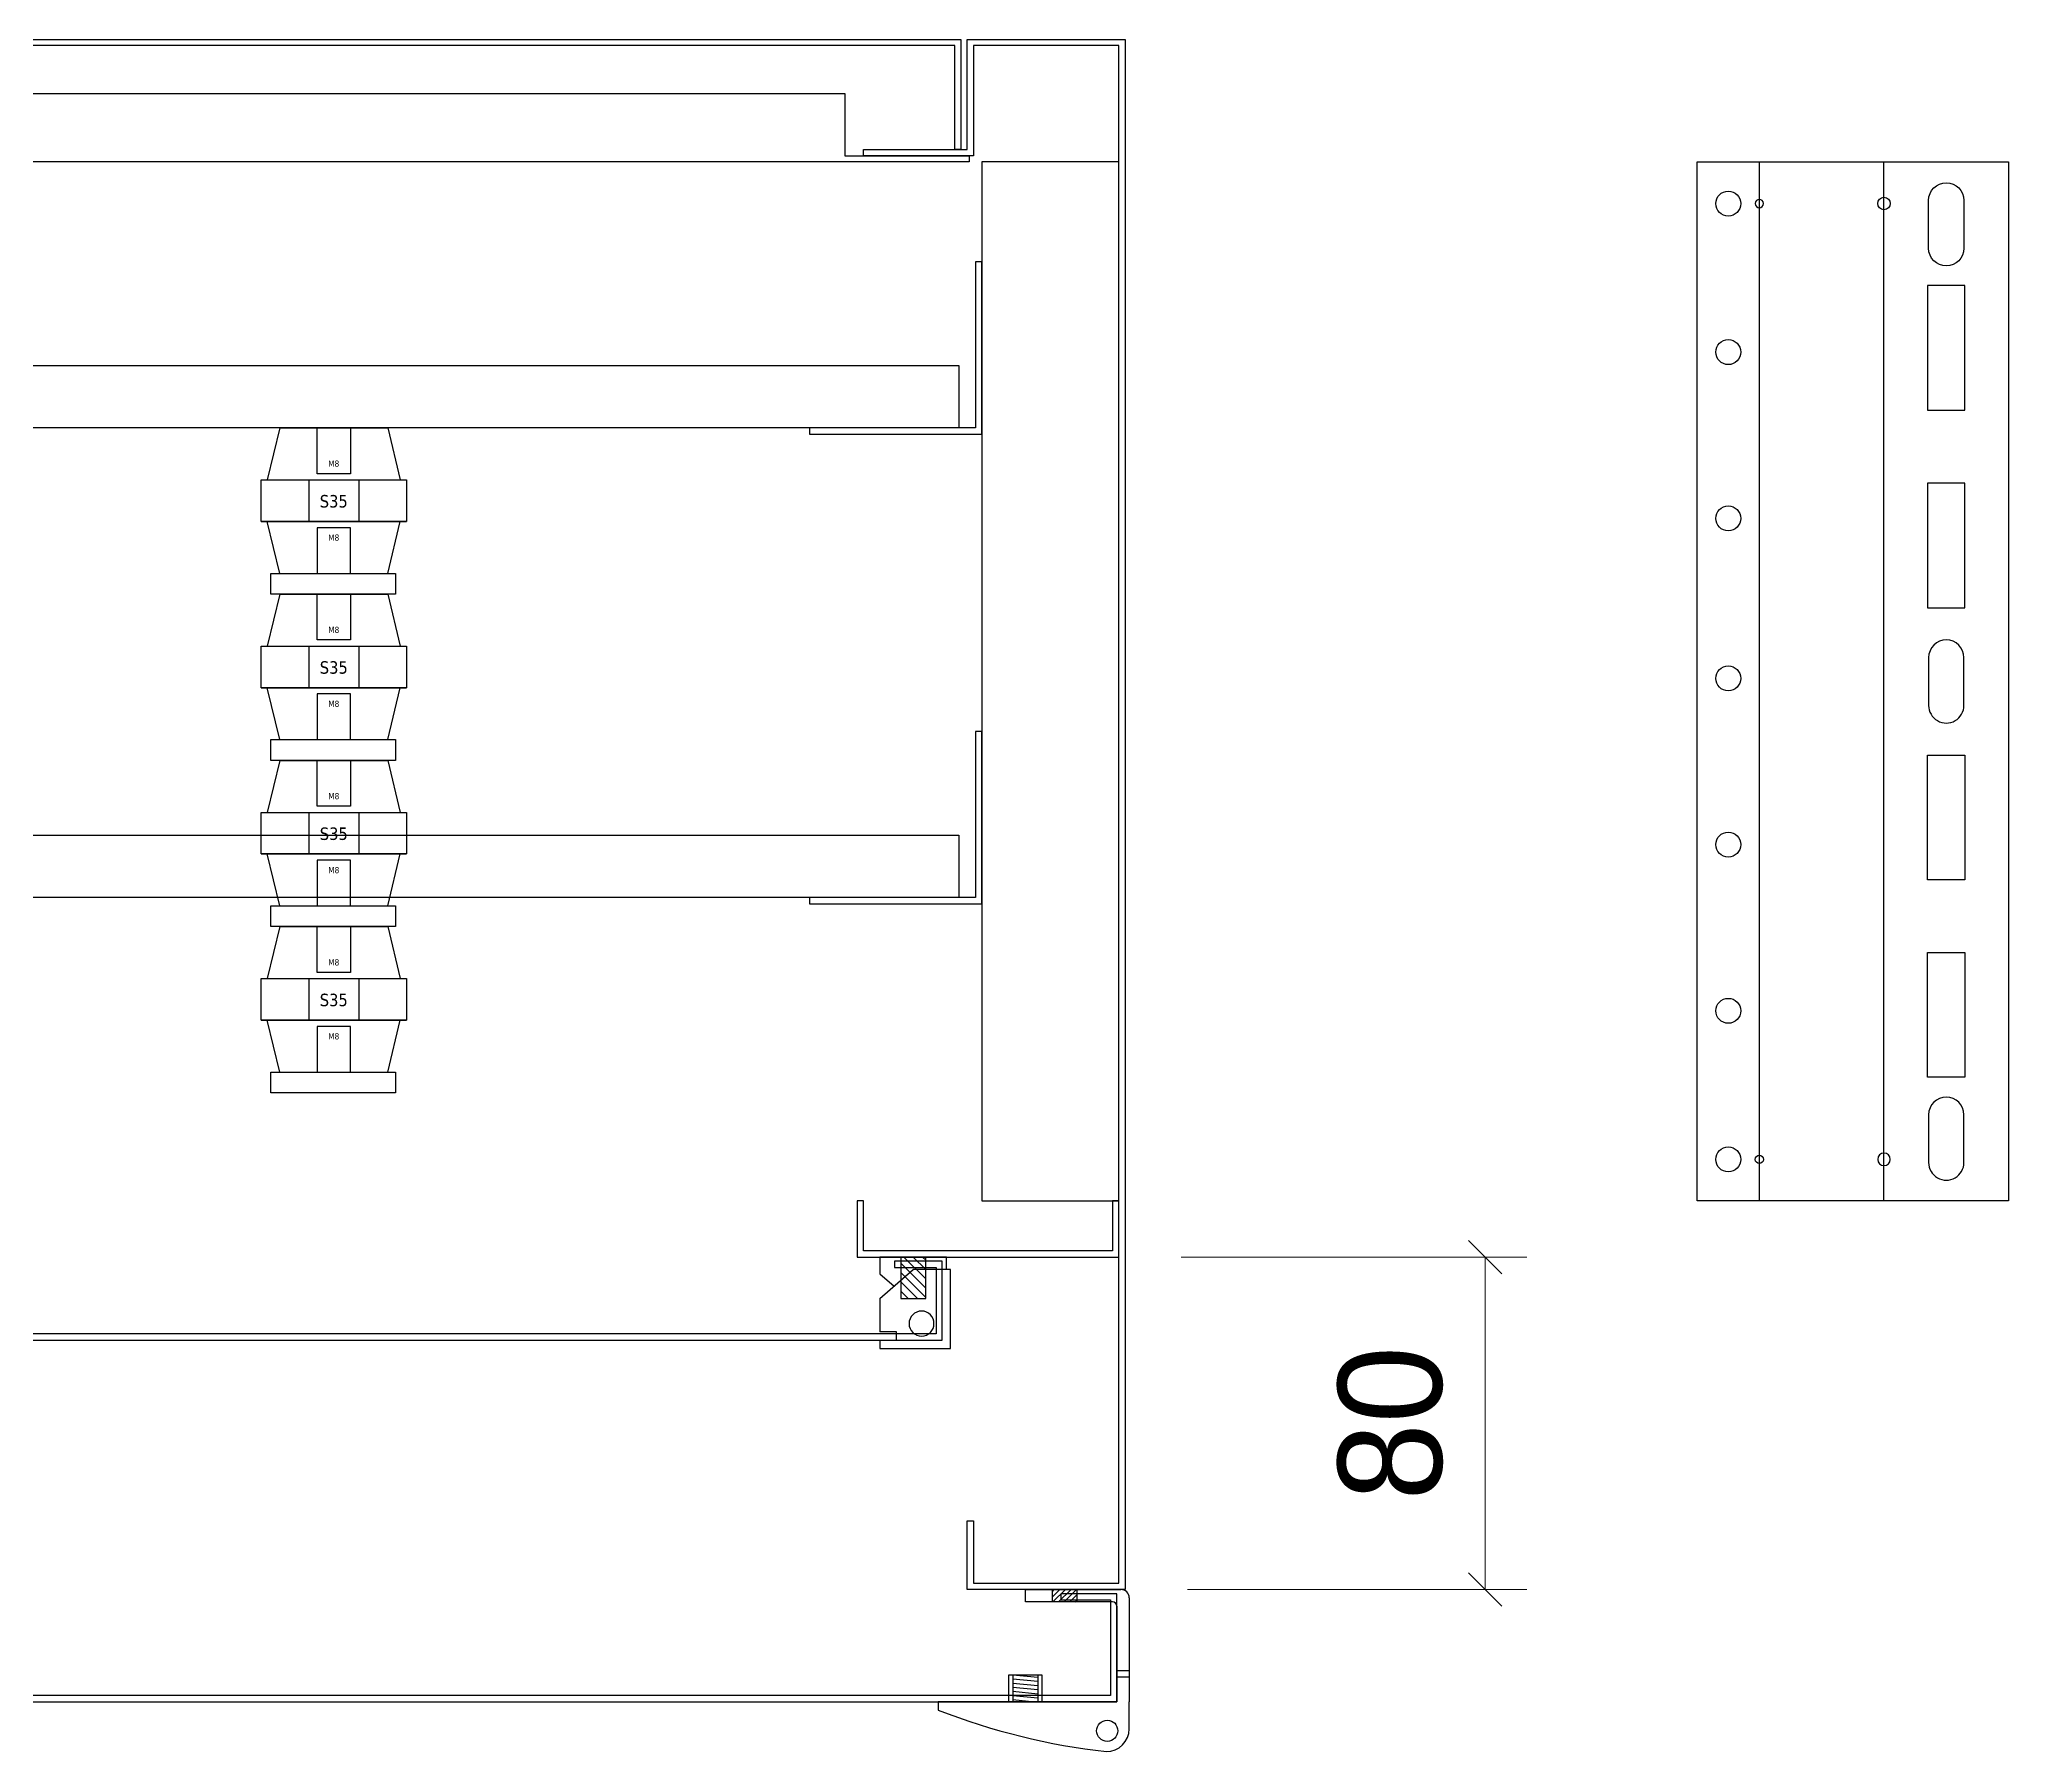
# Model space of a CAD drawing. Header units: millimetres. Extents: x 0 to 4277, y 0 to 3024.
# Drawn here: x 2633.8 to 3107.9, y 984.8 to 1396.8 of the extents above; entities that cross this region are included whole.
import ezdxf

# ---------------------------------------------------------------- set-up
doc = ezdxf.new("R2010")
doc.units = ezdxf.units.MM
doc.layers.add('CNC', color=7, linetype='Continuous')
doc.layers.add('DIM', color=253, linetype='Continuous')
doc.dimstyles.new('Dim-25', dxfattribs={"dimtxt": 25, "dimasz": 8, "dimexe": 10, "dimexo": 15, "dimgap": 10, "dimtad": 1, "dimdec": 0, "dimtxsty": 'Standard', "dimblk": 'OBLIQUE', "dimcen": 10, "dimclrd": 5, "dimclre": 5, "dimclrt": 3, "dimazin": 3, "dimtfac": 1, "dimtdec": 0, "dimtmove": 0, "dimatfit": 3, "dimldrblk": 'OBLIQUE', "dimlwd": 9, "dimlwe": 9})

# ---------------------------------------------------------------- blocks, each defined once
blk = doc.blocks.new('HL003-2-3')
h = blk.add_hatch()
h.set_pattern_fill('ANSI31', color=2, scale=0.5, style=0)
h.set_pattern_definition([(45, (8435.407, 86016.9664), (-1.122532015, 1.122532015), [])])
h.paths.add_polyline_path([(11, 10), (5, 10), (5, 0), (11, 0)])
at = {"color": 1}
for p, q in [((0, 22), (17, 22)), ((0, 20), (0, 22)), ((0, 20), (15, 20)), ((4, 20), (4, 18)), ((15, 20), (15, 3)), ((17, 22), (17, 3)), ((4, 18), (0, 18)), ((0, 10), (0, 18)), ((0, 10), (8, 3)), ((0, 4), (3.43, 7)), ((0, 0), (0, 4)), ((16, 0), (0, 0)), ((17, 3), (8, 3)), ((16, 3), (16, 0))]:
    blk.add_line(p, q, dxfattribs=at)
at = {"color": 2}
blk.add_lwpolyline([(5, 10), (11, 10), (11, 0), (5, 0)], close=True, dxfattribs=at)
at = {"color": 1}
blk.add_circle((10, 16), 3, dxfattribs=at)
blk.add_circle((10, 16), 3, dxfattribs=at)
blk = doc.blocks.new('HL044-1.3-B')
h = blk.add_hatch()
h.set_pattern_fill('ANSI31', color=1, scale=0.3, style=0)
h.set_pattern_definition([(45, (-80982.31925, -42991.2648), (-0.673519209, 0.673519209), [])])
h.paths.add_polyline_path([(-15.5, 27), (-15.5, 24), (-9.5, 24), (-9.5, 27)])
at = {"color": 1}
for p, q in [((-22, 24), (-22, 27)), ((-22, 27), (1, 27)), ((-1, 24), (-22, 24)), ((-15.5, 24), (-15.5, 27)), ((-9.5, 24), (-9.5, 27)), ((3, 25), (3, 0)), ((0, 23), (0, 0)), ((-25, 6.5), (-25, 0)), ((-25, 6.5), (-19, 5.93)), ((-25, 5.5), (-19, 4.93)), ((-19, 6.5), (-19, 0)), ((0, 7.5), (3, 7.5)), ((0, 6), (3, 6)), ((0, 0), (-43, 0)), ((-43, 0), (-43, -2)), ((-25, 4.5), (-19, 3.93)), ((-25, 3.5), (-19, 2.93)), ((-25, 2.5), (-19, 1.93)), ((-25, 1.5), (-19, 0.93)), ((-25, 0.5), (-19.7, 0)), ((3, -6.5), (3, 0))]:
    blk.add_line(p, q, dxfattribs=at)
blk.add_lwpolyline([(-26, 6.5), (-18, 6.5), (-18, 0), (-26, 0)], close=True, dxfattribs=at)
blk.add_circle((-2.3, -7), 2.55, dxfattribs=at)
for centre, radius, start, end in [((-1, 23), 1, 0, 90), ((1, 25), 2, 0, 90), ((15.44, 147.65), 160.66, 248.6705, 263.5901), ((-2.5, -6.5), 5.5, 270, 0)]:
    blk.add_arc(centre, radius, start, end, dxfattribs=at)
blk = doc.blocks.new('f3daunguoc')
at = {"layer": 'CNC', "color": 2, "lineweight": -3}
blk.add_circle((0, 0), 1.5, dxfattribs=at)
blk = doc.blocks.new('f2dauxuoi')
at = {"layer": 'CNC', "color": 2, "lineweight": -3}
blk.add_circle((0, 0), 1, dxfattribs=at)
blk = doc.blocks.new('*D12')
at = {"color": 0, "linetype": 'ByBlock', "lineweight": -2}
for p, q in [((2985.87, 1099.78), (2977.87, 1107.78)), ((2977.87, 1027.78), (2985.87, 1019.78))]:
    blk.add_line(p, q, dxfattribs=at)
at = {"layer": 'Defpoints', "color": 0, "transparency": 16777216}
for p in [(2893.68, 1103.78), (2981.87, 1103.78), (2895.18, 1023.78)]:
    blk.add_point(p, dxfattribs=at)
at = {"layer": 'DIM', "color": 5, "lineweight": 9, "transparency": 16777216}
for p, q in [((2908.68, 1103.78), (2991.87, 1103.78)), ((2981.87, 1023.78), (2981.87, 1103.78)), ((2910.18, 1023.78), (2991.87, 1023.78))]:
    blk.add_line(p, q, dxfattribs=at)
at = {"layer": 'DIM', "color": 3, "transparency": 16777216, "insert": (2959.1, 1063.78), "char_height": 25, "attachment_point": 5, "rotation": 90}
blk.add_mtext('80', dxfattribs=at)
blk = doc.blocks.new('_Oblique')
at = {"color": 0, "linetype": 'ByBlock', "lineweight": -2}
blk.add_line((-0.5, -0.5), (0.5, 0.5), dxfattribs=at)
blk = doc.blocks.new('su35-1')
at = {"color": 1}
for p, q in [((-13, 35), (-16, 22.5)), ((-13, 35), (13, 35)), ((13, 35), (16, 22.5)), ((-17.5, 12.5), (-17.5, 22.5)), ((-17.5, 22.5), (17.5, 22.5)), ((-16, 22.5), (16, 22.5)), ((-6, 22.5), (-6, 12.5)), ((6, 22.5), (6, 12.5)), ((17.5, 22.5), (17.5, 12.5)), ((-17.5, 12.5), (17.5, 12.5)), ((17.5, 12.5), (-17.5, 12.5)), ((-16, 12.5), (16, 12.5)), ((-13, 0), (-16, 12.5)), ((13, 0), (16, 12.5)), ((-13, 0), (13, 0))]:
    blk.add_line(p, q, dxfattribs=at)
for points in [[(-4, 35), (4, 35), (4, 24), (-4, 24)], [(-4, 0), (4, 0), (4, 11), (-4, 11)]]:
    blk.add_lwpolyline(points, close=True, dxfattribs=at)
at = {"color": 1, "width": 30.0978, "attachment_point": 5}
for s, insert, char_height in [('{\\fTahoma|b0|i0|c0|p34;M8}', (0, 26.4), 1.5), ('{\\fTahoma|b0|i0|c0|p34;S35}', (0, 17.34), 3), ('{\\fTahoma|b0|i0|c0|p34;M8}', (0, 8.6), 1.5)]:
    blk.add_mtext(s, dxfattribs=dict(at, insert=insert, char_height=char_height))
blk = doc.blocks.new('ovan8.5x20')
at = {"layer": 'CNC', "color": 2, "lineweight": -3}
for p, q in [((5.75, 4.25), (-5.75, 4.25)), ((-5.75, -4.25), (5.75, -4.25))]:
    blk.add_line(p, q, dxfattribs=at)
for centre, start, end in [((-5.75, 0), 90, 270), ((5.75, 0), 270, 90)]:
    blk.add_arc(centre, 4.25, start, end, dxfattribs=at)

msp = doc.modelspace()

# ---------------------------------------------------------------- linework, layer by layer
at = {"color": 7}
for p, q in [((3032.88, 1367.28), (3107.88, 1367.28)), ((3032.88, 1117.28), (3032.88, 1367.28)), ((3047.88, 1117.28), (3047.88, 1367.28)), ((3077.88, 1117.28), (3077.88, 1367.28)), ((3107.88, 1367.28), (3107.88, 1117.28)), ((3107.88, 1117.28), (3032.88, 1117.28))]:
    msp.add_line(p, q, dxfattribs=at)
for points in [[(2854.18, 1370.28), (2854.18, 1395.28), (2136.18, 1395.28), (2136.18, 1370.28), (2134.68, 1370.28), (2134.68, 1396.78), (2855.68, 1396.78), (2855.68, 1370.28)], [(2858.68, 1040.28), (2858.68, 1025.28), (2893.68, 1025.28), (2893.68, 1395.28), (2858.68, 1395.28), (2858.68, 1368.78), (2832.18, 1368.78), (2832.18, 1370.28), (2857.18, 1370.28), (2857.18, 1396.78), (2895.18, 1396.78), (2895.18, 1023.78), (2857.18, 1023.78), (2857.18, 1040.28)], [(2893.68, 1367.28), (2860.68, 1367.28), (2860.68, 1117.28), (2893.68, 1117.28)], [(2892.18, 1117.28), (2892.18, 1105.28), (2832.18, 1105.28), (2832.18, 1117.28), (2830.68, 1117.28), (2830.68, 1103.78), (2893.68, 1103.78), (2893.68, 1117.28)], [(2839.68, 1101.28), (2849.68, 1101.28), (2849.68, 1085.28), (2140.68, 1085.28), (2140.68, 1101.28), (2150.68, 1101.28), (2150.68, 1102.78), (2139.18, 1102.78), (2139.18, 1083.78), (2851.18, 1083.78), (2851.18, 1102.78), (2839.68, 1102.78)], [(2879.68, 1021.28), (2891.68, 1021.28), (2891.68, 998.28), (2096.68, 998.28), (2096.68, 1021.28), (2108.68, 1021.28), (2108.68, 1022.78), (2095.18, 1022.78), (2095.18, 996.78), (2893.18, 996.78), (2893.18, 1022.78), (2879.68, 1022.78)]]:
    msp.add_lwpolyline(points, close=True)
at = {"color": 251}
msp.add_lwpolyline([(2827.68, 1368.78), (2857.68, 1368.78), (2857.68, 1367.28), (2132.68, 1367.28), (2132.68, 1368.78), (2162.68, 1368.78), (2162.68, 1383.78), (2827.68, 1383.78), (2827.68, 1368.78)], dxfattribs=at)
for points in [[(2819.18, 1301.78), (2860.68, 1301.78), (2860.68, 1343.28), (2859.18, 1343.28), (2859.18, 1303.28), (2819.18, 1303.28)], [(2135.18, 1318.28), (2855.18, 1318.28), (2855.18, 1303.28), (2135.18, 1303.28)], [(2819.18, 1188.78), (2860.68, 1188.78), (2860.68, 1230.28), (2859.18, 1230.28), (2859.18, 1190.28), (2819.18, 1190.28)], [(2135.18, 1205.28), (2855.18, 1205.28), (2855.18, 1190.28), (2135.18, 1190.28)]]:
    msp.add_lwpolyline(points, close=True, dxfattribs=at)
at = {"color": 2}
for points in [[(3088.38, 1307.53), (3097.38, 1307.53), (3097.38, 1337.53), (3088.38, 1337.53)], [(3088.38, 1260.03), (3097.38, 1260.03), (3097.38, 1290.03), (3088.38, 1290.03)], [(3088.38, 1224.53), (3097.38, 1224.53), (3097.38, 1194.53), (3088.38, 1194.53)], [(3088.38, 1177.03), (3097.38, 1177.03), (3097.38, 1147.03), (3088.38, 1147.03)]]:
    msp.add_lwpolyline(points, close=True, dxfattribs=at)
at = {"color": 7, "ltscale": 3}
msp.add_lwpolyline([(2719.57, 1268.28), (2719.57, 1263.28), (2689.57, 1263.28), (2689.57, 1268.28)], close=True, dxfattribs=at)
at = {"color": 5, "ltscale": 3}
msp.add_lwpolyline([(2719.57, 1228.28), (2719.57, 1223.28), (2689.57, 1223.28), (2689.57, 1228.28)], close=True, dxfattribs=at)
at = {"color": 2, "ltscale": 3}
msp.add_lwpolyline([(2719.57, 1188.28), (2719.57, 1183.28), (2689.57, 1183.28), (2689.57, 1188.28)], close=True, dxfattribs=at)
at = {"color": 1, "ltscale": 3}
msp.add_lwpolyline([(2719.57, 1148.28), (2719.57, 1143.28), (2689.57, 1143.28), (2689.57, 1148.28)], close=True, dxfattribs=at)
at = {"color": 2}
for centre in [(3040.38, 1357.28), (3040.38, 1321.53), (3040.38, 1281.53), (3040.38, 1243.03), (3040.38, 1203.03), (3040.38, 1163.03), (3040.38, 1127.28)]:
    msp.add_circle(centre, 3, dxfattribs=at)

# ---------------------------------------------------------------- block references
at = {"lineweight": -3, "xscale": -1}
msp.add_blockref('f2dauxuoi', (3047.88, 1357.28), dxfattribs=at)
at = {"lineweight": -3}
for name, p, rotation in [('f3daunguoc', (3077.88, 1357.28), 270), ('f3daunguoc', (3077.88, 1357.28), 270), ('f2dauxuoi', (3047.88, 1127.28), 180)]:
    msp.add_blockref(name, p, dxfattribs=dict(at, rotation=rotation))
at = {"color": 2}
for p in [(2704.68, 1268.28), (2704.68, 1228.28), (2704.68, 1188.28), (2704.68, 1148.28)]:
    msp.add_blockref('su35-1', p, dxfattribs=at)
at = {"lineweight": -3, "xscale": -1, "rotation": 270}
msp.add_blockref('f3daunguoc', (3077.88, 1127.28), dxfattribs=at)
at = {"xscale": -1, "rotation": 180}
msp.add_blockref('HL003-2-3', (2836.18, 1103.78), dxfattribs=at)
msp.add_blockref('HL044-1.3-B', (2893.18, 996.78))
at = {"layer": 'CNC', "lineweight": -3, "xscale": -1, "rotation": 270}
msp.add_blockref('ovan8.5x20', (3092.88, 1352.28), dxfattribs=at)
at = {"layer": 'CNC', "lineweight": -3, "rotation": 270}
for p in [(3092.88, 1242.28), (3092.88, 1132.28)]:
    msp.add_blockref('ovan8.5x20', p, dxfattribs=at)

# ---------------------------------------------------------------- dimensions: what is measured, and where the dimension line sits
at = {"layer": 'DIM', "color": 2}
dim = msp.add_linear_dim(base=(2981.87, 1103.78), p1=(2895.18, 1023.78), p2=(2893.68, 1103.78), angle=90, dimstyle='Dim-25', dxfattribs=at)
dim.commit()
dim.dimension.update_dxf_attribs({"geometry": '*D12', "text_midpoint": (2959.1, 1063.78)})

doc.saveas('drawing.dxf')
